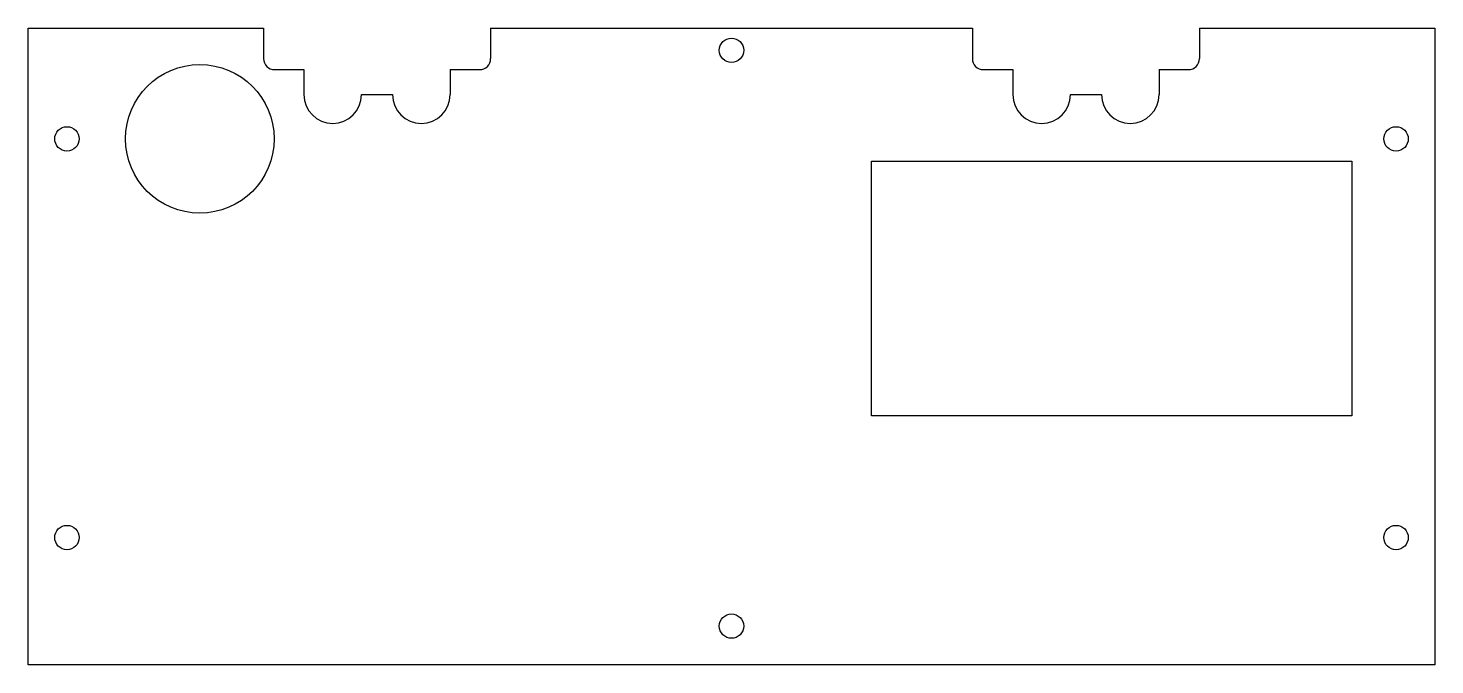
# Model space of a CAD drawing. Header units: millimetres. Extents: x -127 to 127, y -59 to 56.
import ezdxf

# ---------------------------------------------------------------- set-up
doc = ezdxf.new("R2010")
doc.units = ezdxf.units.MM
doc.layers.get('0').update_dxf_attribs({"linetype": 'CONTINUOUS'})
doc.layers.add('Sketch009', color=7, linetype='CONTINUOUS')

msp = doc.modelspace()

# ---------------------------------------------------------------- linework, layer by layer
for p, q in [((-82.5, 48.5), (-77.2, 48.5)), ((-50.8, 48.5), (-45.5, 48.5)), ((45.5, 48.5), (50.8, 48.5)), ((77.2, 48.5), (82.5, 48.5)), ((-66.8, 44), (-61.2, 44)), ((61.2, 44), (66.8, 44))]:
    msp.add_line(p, q)
at = {"layer": 'Sketch009'}
for p, q in [((-127, -59), (-127, 56)), ((-127, 56), (-84.5, 56)), ((-84.5, 56), (-84.5, 50.5)), ((-43.5, 56), (-43.5, 50.5)), ((-43.5, 56), (43.5, 56)), ((43.5, 56), (43.5, 50.5)), ((84.5, 56), (127, 56)), ((84.5, 56), (84.5, 50.5)), ((127, 56), (127, -59)), ((-77.2, 48.5), (-77.2, 44)), ((-50.8, 48.5), (-50.8, 44)), ((50.8, 48.5), (50.8, 44)), ((77.2, 48.5), (77.2, 44)), ((25.25, 32), (112, 32)), ((25.25, -14), (25.25, 32)), ((112, 32), (112, -14)), ((112, -14), (25.25, -14)), ((127, -59), (-127, -59))]:
    msp.add_line(p, q, dxfattribs=at)
for centre, radius in [((0, 52), 2.2), ((-96, 36), 13.41), ((-120, 36), 2.2), ((120, 36), 2.2), ((-120, -36), 2.2), ((120, -36), 2.2), ((0, -52), 2.2)]:
    msp.add_circle(centre, radius, dxfattribs=at)
for centre, radius, start, end in [((-82.5, 50.5), 2, 180, -90), ((-45.5, 50.5), 2, -90, 0), ((45.5, 50.5), 2, 180, -90), ((82.5, 50.5), 2, -90, 0), ((-72, 44), 5.2, 180, 0), ((-56, 44), 5.2, 180, 0), ((56, 44), 5.2, 180, 0), ((72, 44), 5.2, 180, 0)]:
    msp.add_arc(centre, radius, start, end, dxfattribs=at)

doc.saveas('drawing.dxf')
